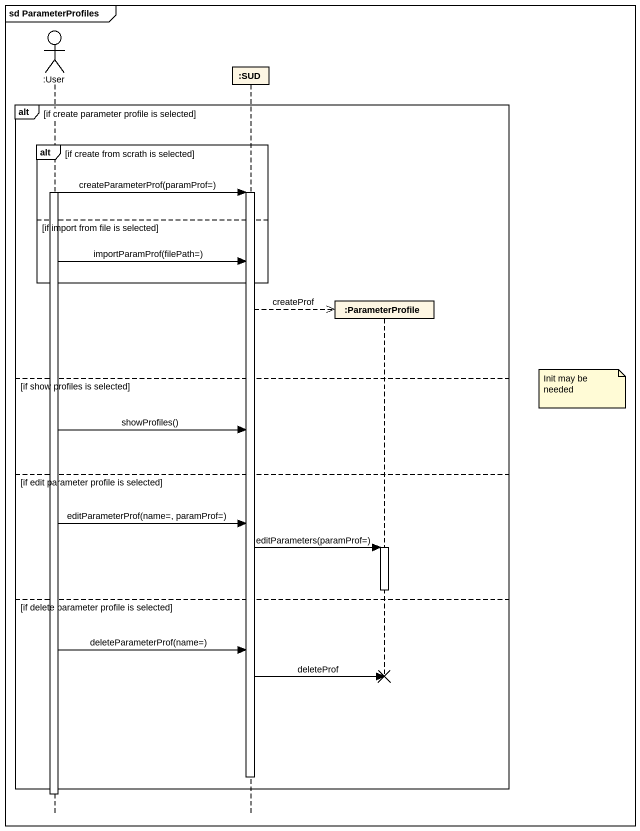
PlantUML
@startuml
mainframe sd ParameterProfiles
hide footbox
actor ":User" as User
participant ":SUD" as SUD
participant ":ParameterProfile" as ParameterProfile

alt if create parameter profile is selected
  alt if create from scrath is selected
    activate User
    User -> SUD : createParameterProf(paramProf=)
    activate SUD
  else if import from file is selected
    User -> SUD : importParamProf(filePath=)
  end
  SUD -->> ParameterProfile ** : createProf
else if show profiles is selected
  note right of ParameterProfile : Init may be needed
  User -> SUD : showProfiles()
else if edit parameter profile is selected
  User -> SUD : editParameterProf(name=, paramProf=)
  SUD -> ParameterProfile : editParameters(paramProf=)
  activate ParameterProfile
  deactivate ParameterProfile
else if delete parameter profile is selected
  User -> SUD : deleteParameterProf(name=)
  SUD -> ParameterProfile !! : deleteProf
  deactivate SUD
end
deactivate User
@enduml
